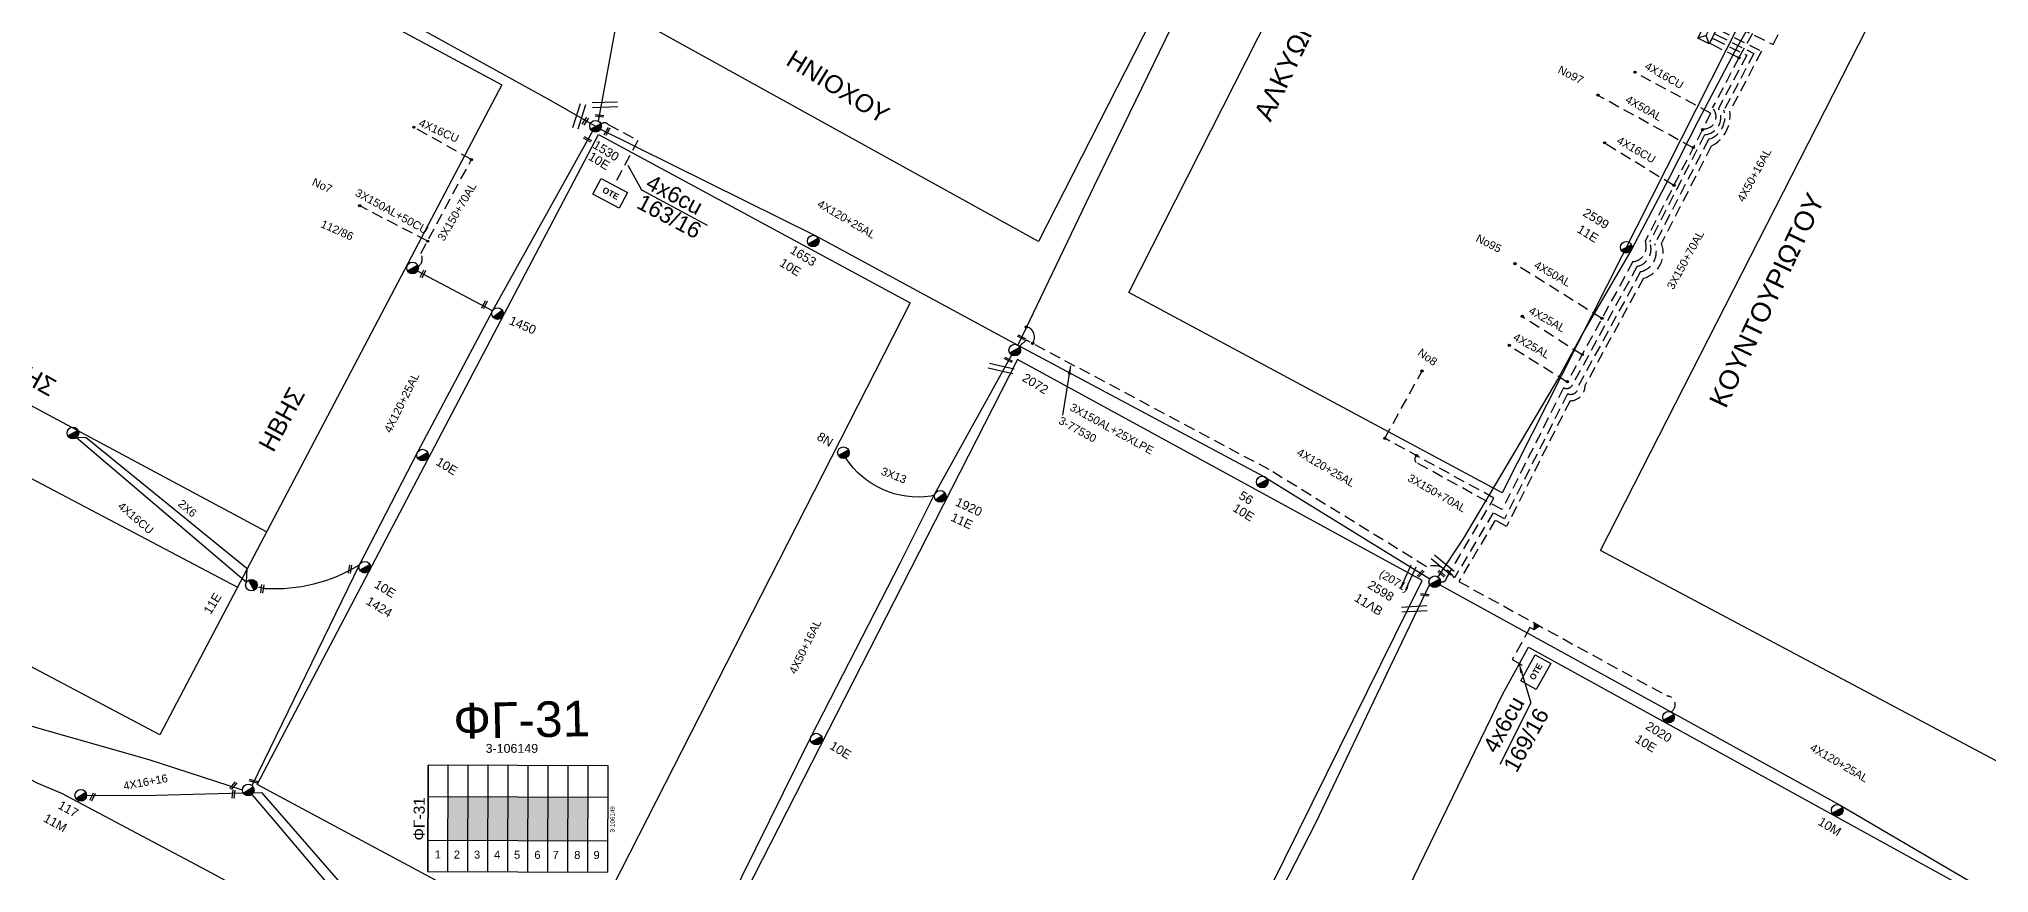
# Model space of a CAD drawing. Header units: millimetres. Extents: x 2087 to 5289, y 222 to 1137.
# Drawn here: x 2965.9 to 3185.3, y 569.1 to 662.9 of the extents above; entities that cross this region are included whole.
import ezdxf
from ezdxf.enums import TextEntityAlignment as Align

# ---------------------------------------------------------------- set-up
doc = ezdxf.new("R2010")
doc.units = ezdxf.units.MM
doc.linetypes.add('DASHED', pattern=[19.05, 12.7, -6.35])
for name, color, linetype in [('Pillar OTE', 7, 'Continuous'), ('Άγνωστα', 7, 'Continuous'), ('Ασφαλειοκιβώτια Χ.Τ 9 αναχωρήσεων', 7, 'Continuous'), ('Γυμνά εναέρια ΧΤ και ΦΟΠ (3Φ)   4x50+16AL', 7, 'Continuous'), ('Επιγραφές - Σχήματα', 7, 'Continuous'), ('Καλώδια ΧΤ   3x150+50CU', 7, 'DASHED'), ('Καλώδια ΧΤ   3x150+70 XLPE', 7, 'DASHED'), ('Καλώδια ΧΤ   3x150+70AL', 7, 'DASHED'), ('Καλώδια ΧΤ   3x150AL+50CU', 7, 'DASHED'), ('Καλώδια ΧΤ   4x50AL', 7, 'DASHED'), ('Μηχανική τομή', 7, 'Continuous'), ('Στύλος ΦΜ', 7, 'Continuous'), ('Στύλος ΦΜ @ 1', 7, 'Continuous'), ('Συνδέσεις', 7, 'Continuous'), ('Συνεστραμμένα ΧΤ   3x70+54.6+25 AL', 7, 'SYN_LINE'), ('Συνεστραμμενα ΧΤ  4Χ120+25 Al', 7, 'Continuous'), ('Τομή', 7, 'Continuous'), ('Υποσταθμός πόλεως', 7, 'Continuous'), ('Υπόβαθρο ΔΕΗ', 7, 'Continuous'), ('Υπόγεια καλώδια Παροχών ΧΤ   4x16CU', 7, 'DASHED'), ('Υπόγεια καλώδια Παροχών ΧΤ   4x50AL', 7, 'DASHED'), ('Υπόγεια καλώδια Παροχών ΧΤ   4x6', 7, 'DASHED'), ('Υπόγειο καλώδιο Μέσης Τάσης 20KV', 7, 'Continuous')]:
    doc.layers.add(name, color=color, linetype=linetype)
doc.styles.add('arial', font='arial.ttf')
doc.styles.get("Standard").update_dxf_attribs({"font": 'arial.ttf'})
doc.linetypes.add('SYN_LINE', pattern='A,0.5,-0.0001,["/\\/\\/\\/",Standard,S=0.1,R=0,X=0,Y=-0.05],-0.25', length=0.7501)
doc.dimstyles.new('ISO-25', dxfattribs={"dimtxt": 2.5, "dimasz": 2.5, "dimexe": 1.25, "dimexo": 0.625, "dimtad": 1, "dimtxsty": 'Standard', "dimcen": 2.5, "dimadec": 0, "dimazin": 0, "dimtfac": 1, "dimtmove": 0, "dimatfit": 3, "dimfxl": 1, "dimarcsym": 0})

# ---------------------------------------------------------------- blocks, each defined once
blk = doc.blocks.new('ΤΟΜΗ')
at = {"layer": 'Τομή', "ltscale": 40}
for p, q in [((-5.68, 0), (5.68, 0)), ((5.68, -2.33), (-5.68, -2.33))]:
    blk.add_line(p, q, dxfattribs=at)
blk = doc.blocks.new('ΜΗΧΑΝΙΚΗ ΤΟΜΗ')
at = {"layer": 'Μηχανική τομή', "ltscale": 40}
for p, q in [((-1.89, 0.78), (1.89, 0.78)), ((1.89, 0), (-1.89, 0))]:
    blk.add_line(p, q, dxfattribs=at)
blk = doc.blocks.new('ΥΠΑΡΧΩΝ ΤΣΙΜΕΝΤΕΝΙΟΣ ΣΤΥΛΟΣ')
at = {"layer": 'Στύλος ΦΜ'}
blk.add_hatch(color=7, dxfattribs=at).paths.add_polyline_path([(-1.29, -2.28, 0.574793), (2.62, 0, 0.268822), (1.3, 2.27)])
at = {"layer": 'Στύλος ΦΜ', "color": 7}
blk.add_line((-1.29, -2.28), (1.3, 2.27), dxfattribs=at)
blk.add_circle((0, 0), 2.62, dxfattribs=at)
at = {"layer": 'Στύλος ΦΜ', "flags": 4}
for tag, p in [('ΑΡΙΘΜΟΣ', (-4.68, 8.05)), ('ΤΥΠΟΣ', (-4.91, 3.03))]:
    blk.add_attdef(tag, p, '', height=4, dxfattribs=at)
blk = doc.blocks.new('_ΣΥΝΔΕΣΗ')
at = {"layer": 'Συνδέσεις', "linetype": 'SYN_LINE', "ltscale": 40}
blk.add_hatch(color=256, dxfattribs=at).paths.add_polyline_path([(0.5, -0.01, 1), (-0.5, -0.01, 1)])
at = {"layer": 'Συνδέσεις'}
blk.add_circle((0, -0.01), 0.5, dxfattribs=at)
blk = doc.blocks.new('ΑΣΦΑΛΕΙΟΚΙΒΩΤΙΟ ΥΠΟΣΤΑΘΜΟΥ 9 ΑΝΑΧΩΡΗΣΕΩΝ')
at = {"layer": 'Ασφαλειοκιβώτια Χ.Τ 9 αναχωρήσεων', "ltscale": 40}
for p, q in [((-23.8, 40.36), (24.02, 40.36)), ((-9.72, 40.36), (-9.72, -40.64)), ((9.94, 40.36), (9.94, -40.64)), ((-23.8, 31.36), (24.02, 31.36)), ((-23.8, 22.36), (24.02, 22.36)), ((-23.8, 13.36), (24.02, 13.36)), ((-23.8, 4.36), (24.02, 4.36)), ((-23.8, -4.64), (24.02, -4.64)), ((-23.8, -13.64), (24.02, -13.64)), ((-23.8, -22.64), (24.02, -22.64)), ((-23.8, -31.64), (24.02, -31.64))]:
    blk.add_line(p, q, dxfattribs=at)
at = {"layer": 'Ασφαλειοκιβώτια Χ.Τ 9 αναχωρήσεων'}
blk.add_lwpolyline([(-23.8, -40.64), (24.02, -40.64), (24.02, 40.36), (-23.8, 40.36)], close=True, dxfattribs=at)
for s, p in [('1', (-17.96, 37.24)), ('2', (-17.96, 28.67)), ('3', (-17.96, 19.6)), ('4', (-17.96, 10.58)), ('5', (-17.96, 1.57)), ('6', (-17.96, -7.57)), ('7', (-17.96, -15.81)), ('8', (-17.96, -25.5)), ('9', (-17.96, -34.19))]:
    blk.add_text(s, height=3.6, rotation=270, dxfattribs=at).set_placement(p)
at = {"layer": 'Ασφαλειοκιβώτια Χ.Τ 9 αναχωρήσεων', "ltscale": 40}
for tag, height, p in [('ΟΝΟΜΑ', 5, (-0.16, 44.31)), ('ΚΕΙΜΕΝΟ 1', 2, (17.06, 35.59)), ('ΚΕΙΜΕΝΟ 2', 2, (17.06, 26.88)), ('ΚΕΙΜΕΝΟ 3', 2, (17.06, 17.69)), ('ΚΕΙΜΕΝΟ 4', 2, (17.06, 8.71)), ('ΚΕΙΜΕΝΟ 5', 2, (17.06, -0.13)), ('ΚΕΙΜΕΝΟ 6', 2, (17.06, -9.05)), ('ΚΕΙΜΕΝΟ 7', 2, (17.06, -18.13)), ('ΚΕΙΜΕΝΟ 8', 2, (17.06, -26.85)), ('ΚΕΙΜΕΝΟ 9', 2, (17.06, -35.99)), ('ΣΧ', 2, (-0.1, -42.64))]:
    blk.add_attdef(tag, text='', height=height, dxfattribs=at).set_placement(p, align=Align.MIDDLE_CENTER)
blk = doc.blocks.new('ΥΠΟΣΤΑΘΜΟΣ ΠΟΛΕΩΣ 9 ΑΝΑΧΩΡΗΣΕΩΝ')
at = {"layer": 'Υποσταθμός πόλεως', "ltscale": 40}
for p, q in [((-9.63, -2.82), (-9.63, -4)), ((-7.12, -2.82), (-7.12, -4)), ((-4.84, -2.82), (-4.84, -4)), ((-2.36, -2.82), (-2.36, -4)), ((0.09, -2.82), (0.09, -4)), ((2.55, -2.82), (2.55, -4)), ((5.02, -2.82), (5.02, -4)), ((7.48, -2.82), (7.48, -4)), ((9.61, -2.82), (9.61, -4))]:
    blk.add_line(p, q, dxfattribs=at)
blk.add_lwpolyline([(-10.02, 2.82), (10.02, 2.82), (10.02, -2.82), (-10.02, -2.82)], close=True, dxfattribs=at)
for points in [[(-7.21, 0), (-10.02, 2.82)], [(-10.02, -2.82), (-7.21, 0)], [(-7.21, 0), (7.21, 0)], [(7.21, 0), (10.02, 2.82)], [(10.02, -2.82), (7.21, 0)]]:
    blk.add_lwpolyline(points, dxfattribs=at)
at = {"layer": 'Υποσταθμός πόλεως', "linetype": 'SYN_LINE', "ltscale": 40, "flags": 1}
for tag, p in [('ΜΕΤΑΣΧΗΜΑΤΙΣΜΟΣ', (10.79, 1.71)), ('ΙΣΧΥΣ', (10.77, -1.08)), ('ΑΡΙΘΜΟΣ', (10.89, -3.8))]:
    blk.add_attdef(tag, p, '', height=1.8, dxfattribs=at)
blk = doc.blocks.new('PILLAR ΟΤΕ')
at = {"layer": 'Pillar OTE', "ltscale": 40}
blk.add_lwpolyline([(-3.31, 2.02), (3.39, 2.02), (3.39, -1.99), (-3.31, -1.99)], close=True, dxfattribs=at)
at = {"layer": 'Pillar OTE', "insert": (-1.81, 0.71), "char_height": 1.3575, "width": 109.961, "attachment_point": 1}
blk.add_mtext('{\\fArial|b1|i0|c161|p34;OTE}', dxfattribs=at)

msp = doc.modelspace()

# ---------------------------------------------------------------- hatches: boundary and pattern name
at = {"layer": 'Pillar OTE', "ltscale": 40}
h = msp.add_hatch(color=256, dxfattribs=at)
h.dxf.hatch_style = 1
h.paths.add_polyline_path([(3134.19, 597.18), (3134.15, 596.43), (3134.76, 596.88)])
at = {"layer": 'Ασφαλειοκιβώτια Χ.Τ 9 αναχωρήσεων'}
h = msp.add_hatch(color=173, dxfattribs=at)
h.dxf.hatch_style = 1
h.paths.add_polyline_path([(3011.95, 577.69), (3011.94, 572.78), (3014.19, 572.77), (3014.2, 577.68)])
h = msp.add_hatch(color=27, dxfattribs=at)
h.dxf.hatch_style = 1
h.paths.add_polyline_path([(3014.2, 577.68), (3014.19, 572.77), (3016.44, 572.76), (3016.45, 577.67)])
h = msp.add_hatch(color=1, dxfattribs=at)
h.dxf.hatch_style = 1
h.paths.add_polyline_path([(3016.45, 577.67), (3016.44, 572.76), (3018.69, 572.75), (3018.7, 577.67)])
h = msp.add_hatch(color=30, dxfattribs=at)
h.dxf.hatch_style = 1
h.paths.add_polyline_path([(3018.7, 577.67), (3018.69, 572.75), (3020.94, 572.74), (3020.95, 577.66)])
h = msp.add_hatch(color=133, dxfattribs=at)
h.dxf.hatch_style = 1
h.paths.add_polyline_path([(3020.95, 577.66), (3020.94, 572.74), (3023.19, 572.74), (3023.2, 577.65)])
h = msp.add_hatch(color=2, dxfattribs=at)
h.dxf.hatch_style = 1
h.paths.add_polyline_path([(3023.2, 577.65), (3023.19, 572.74), (3025.44, 572.73), (3025.45, 577.64)])
h = msp.add_hatch(color=85, dxfattribs=at)
h.dxf.hatch_style = 1
h.paths.add_polyline_path([(3025.45, 577.64), (3025.44, 572.73), (3027.69, 572.72), (3027.7, 577.63)])

# ---------------------------------------------------------------- linework, layer by layer
at = {"layer": 'Pillar OTE', "ltscale": 40}
msp.add_lwpolyline([(3134.76, 596.88), (3134.15, 596.43), (3134.19, 597.18), (3134.76, 596.88)], dxfattribs=at)
at = {"layer": 'Άγνωστα', "color": 2, "linetype": 'DASHED', "ltscale": 0.1}
msp.add_lwpolyline([(3117.35, 617.97), (3117.35, 617.97), (3121.52, 625.49)], dxfattribs=at)
at = {"layer": 'Άγνωστα', "color": 173, "linetype": 'SYN_LINE', "ltscale": 10}
for points in [[(2970.17, 618.05), (2989.29, 601.79)], [(2989.29, 601.79), (2989.36, 603.3), (2971.24, 618.02), (2970.17, 618.05)], [(2990.06, 578.11), (2990.99, 578.13), (3002.65, 564.77), (3007.74, 559.25), (3007.68, 559.03)]]:
    msp.add_lwpolyline(points, dxfattribs=at)
at = {"layer": 'Άγνωστα', "color": 1}
msp.add_lwpolyline([(3066.69, 611.58), (3066.28, 611.45, -0.289628), (3056.7, 615.73, 4.909013)], format="xyb", dxfattribs=at)
at = {"layer": 'Άγνωστα', "color": 27}
msp.add_lwpolyline([(2988.93, 578.08), (2977.68, 577.78), (2971.3, 577.81)], dxfattribs=at)
at = {"layer": 'Άγνωστα', "color": 27, "linetype": 'SYN_LINE', "ltscale": 10}
msp.add_lwpolyline([(3007, 558.18), (2999.35, 566.83), (2992.73, 574.6), (2989.91, 577.92)], dxfattribs=at)
at = {"layer": 'Γυμνά εναέρια ΧΤ και ΦΟΠ (3Φ)   4x50+16AL', "color": 133, "linetype": 'Continuous', "ltscale": 10}
msp.add_lwpolyline([(3124.22, 727.85), (3111.39, 701.31), (3084.61, 646.26), (3076.06, 628.44)], dxfattribs=at)
at = {"layer": 'Γυμνά εναέρια ΧΤ και ΦΟΠ (3Φ)   4x50+16AL', "color": 173}
msp.add_lwpolyline([(3016.96, 632.31), (3008.52, 636.77)], dxfattribs=at)
at = {"layer": 'Γυμνά εναέρια ΧΤ και ΦΟΠ (3Φ)   4x50+16AL', "color": 1, "ltscale": 40}
msp.add_lwpolyline([(3037.25, 552.97), (3052.8, 584.43), (3062.83, 603.93), (3066.73, 611.71), (3075.38, 627.33)], dxfattribs=at)
at = {"layer": 'Καλώδια ΧΤ   3x150+50CU', "color": 173, "ltscale": 0.1}
msp.add_lwpolyline([(3009.67, 640.13), (3002.02, 644.11)], dxfattribs=at)
at = {"layer": 'Καλώδια ΧΤ   3x150+70 XLPE', "color": 133, "linetype": 'DASHED', "ltscale": 0.1}
msp.add_lwpolyline([(3154.67, 663.33), (3158.87, 661.22), (3155.49, 654.85, -0.417396), (3153.76, 651.58), (3147.72, 639.82, -0.460521), (3146.12, 636.7), (3139.09, 623.82, -0.579106), (3137.91, 622.98), (3130.8, 608.9), (3129.53, 609.6), (3125.17, 602.26, 0.345776), (3122.03, 603.53), (3104.34, 614.44), (3077.05, 628.99, 0.028228), (3076.22, 628.31)], format="xyb", dxfattribs=at)
at = {"layer": 'Καλώδια ΧΤ   3x150+70 XLPE', "color": 2, "linetype": 'DASHED', "ltscale": 0.1}
msp.add_lwpolyline([(3154.42, 662.82), (3158.07, 661.04), (3154.89, 655.05, -0.552629), (3153.32, 652.09), (3147.12, 640.02, -0.481196), (3145.73, 637.3), (3138.45, 623.97, -0.440573), (3137.46, 623.65), (3130.53, 609.94), (3120.85, 615.26, -0.43495), (3120.92, 616.02)], format="xyb", dxfattribs=at)
at = {"layer": 'Καλώδια ΧΤ   3x150+70 XLPE', "color": 5, "linetype": 'DASHED', "ltscale": 0.1}
msp.add_lwpolyline([(3154.95, 663.88), (3159.73, 661.49), (3156.16, 654.75, -0.322523), (3154.07, 650.81), (3148.46, 639.9, -0.449117), (3146.44, 635.96), (3139.87, 623.92, -0.427951), (3138.18, 622.18), (3131.04, 608.06), (3129.76, 608.76), (3125.67, 601.86), (3149.12, 588.99, -0.723711), (3149.55, 587.2)], format="xyb", dxfattribs=at)
at = {"layer": 'Καλώδια ΧΤ   3x150+70AL', "color": 1, "ltscale": 0.1}
msp.add_lwpolyline([(3154, 654.5), (3153.06, 652.62), (3146.65, 640.13), (3146.72, 639.76, -0.446454), (3145.26, 637.83), (3137.87, 624.29)], format="xyb", dxfattribs=at)
at = {"layer": 'Καλώδια ΧΤ   3x150+70AL', "color": 173, "ltscale": 0.1}
msp.add_lwpolyline([(3008.61, 637.24), (3008.69, 637.31, 0.352129), (3008.91, 638.73), (3014.59, 649.3)], format="xyb", dxfattribs=at)
at = {"layer": 'Καλώδια ΧΤ   3x150AL+50CU', "color": 173, "linetype": 'DASHED', "ltscale": 0.1}
msp.add_lwpolyline([(3155.5, 664.98), (3161.02, 662.22), (3163.14, 666.45, 0.480349), (3164.59, 667.49), (3174.91, 687.42, 0.282366), (3175.35, 689.73), (3177.96, 694.9, 0.355627), (3179.6, 696.24), (3180.99, 699.03), (3205.83, 686.68)], format="xyb", dxfattribs=at)
at = {"layer": 'Καλώδια ΧΤ   3x150AL+50CU', "color": 1, "linetype": 'DASHED', "ltscale": 0.1}
for points in [[(3157.18, 660.74), (3161.74, 668.86, 0.352359), (3162.99, 669.7), (3165.55, 675.24, 1), (3165.13, 675.89)], [(3154.14, 662.26), (3157.18, 660.74), (3154.19, 655.1, -0.698408), (3153.16, 652.75)]]:
    msp.add_lwpolyline(points, format="xyb", dxfattribs=at)
at = {"layer": 'Καλώδια ΧΤ   3x150AL+50CU', "color": 2, "linetype": 'DASHED', "ltscale": 0.1}
msp.add_lwpolyline([(3123.38, 602.06, 0.733051), (3124.29, 602.25), (3129.62, 611.24), (3117.35, 617.97)], format="xyb", dxfattribs=at)
at = {"layer": 'Καλώδια ΧΤ   4x50AL', "color": 1, "ltscale": 0.1}
for points in [[(3152.03, 650.62), (3141.31, 656.51)], [(3141.77, 631.42), (3131.98, 637.57)]]:
    msp.add_lwpolyline(points, dxfattribs=at)
at = {"layer": 'Συνεστραμμένα ΧΤ   3x70+54.6+25 AL', "color": 1, "linetype": 'SYN_LINE', "ltscale": 10}
msp.add_lwpolyline([(3028.9, 653.61), (3030.94, 664.83)], dxfattribs=at)
at = {"layer": 'Συνεστραμμενα ΧΤ  4Χ120+25 Al', "color": 6, "linetype": 'SYN_LINE', "ltscale": 10}
msp.add_lwpolyline([(2954.43, 678.1), (2968.33, 685.61), (2994.15, 672.18), (3023.52, 655.95), (3028.56, 653.05)], dxfattribs=at)
at = {"layer": 'Συνεστραμμενα ΧΤ  4Χ120+25 Al', "color": 173, "linetype": 'SYN_LINE', "ltscale": 10}
msp.add_lwpolyline([(3028.22, 652.49), (3016.96, 632.31), (3008.54, 616.41), (3002.01, 603.77), (2989.87, 578.89)], dxfattribs=at)
at = {"layer": 'Συνεστραμμενα ΧΤ  4Χ120+25 Al', "color": 2, "linetype": 'SYN_LINE', "ltscale": 10}
msp.add_lwpolyline([(3029.13, 652.73), (3053.33, 640.72), (3076.06, 628.44), (3103.74, 613.67), (3122.4, 602.17)], dxfattribs=at)
at = {"layer": 'Συνεστραμμενα ΧΤ  4Χ120+25 Al', "color": 27, "linetype": 'SYN_LINE', "ltscale": 10}
msp.add_lwpolyline([(2988.83, 578.4), (2978.34, 581.83), (2965.8, 585.39), (2950.93, 590.02), (2945.3, 591.79), (2922.72, 602.3), (2916.29, 605.02)], dxfattribs=at)
at = {"layer": 'Συνεστραμμενα ΧΤ  4Χ120+25 Al', "color": 85, "linetype": 'SYN_LINE', "ltscale": 10}
msp.add_lwpolyline([(3122.39, 601.51), (3117.95, 592.29), (3109.58, 574.75), (3100.13, 556.33), (3093.8, 542.58), (3085.35, 526.7)], dxfattribs=at)
at = {"layer": 'Συνεστραμμενα ΧΤ  4Χ120+25 Al', "color": 5, "linetype": 'SYN_LINE', "ltscale": 10}
msp.add_lwpolyline([(3123.52, 601.49), (3149.61, 587.17), (3149.61, 587.17), (3168.58, 576.72), (3185.07, 567.04), (3186.69, 566.16)], dxfattribs=at)
at = {"layer": 'Υπόβαθρο ΔΕΗ'}
for points in [[(3123.4, 728.35), (3078.4, 640.08), (3031.91, 665.76), (3075.83, 752.16), (3123.4, 728.35)], [(3133.42, 722.84), (3175.84, 701.41), (3130.56, 611.84), (3088.55, 634.34), (3133.42, 722.84)], [(3202.6, 594.8), (3195.58, 576.68), (3141.6, 605.33), (3187.48, 695.21), (3201.68, 688.15)], [(2969.02, 684.07), (3018.03, 657.72), (2979.52, 584.61), (2930.98, 610.28), (2939.53, 626.9), (2988.27, 601.22)], [(2991.54, 607.44), (2943.02, 633.41), (2969.02, 684.07)], [(3033.71, 645.9), (3041.1, 641.94)], [(3076.01, 626.84), (3038.05, 552.44), (3084.45, 526.94), (3121.55, 601.99), (3076.01, 626.84)], [(3133.51, 594.47), (3190.08, 563.34), (3173.01, 520.81), (3130.51, 542.83), (3112.97, 552.94), (3119.96, 567.31), (3130.62, 589.22), (3133.51, 594.47)], [(3133.77, 588.21), (3130.29, 581.29)]]:
    msp.add_lwpolyline(points, dxfattribs=at)
msp.add_lwpolyline([(2990.48, 579.04), (3028.9, 652.12), (3063.94, 633.18), (3026.5, 559.72)], close=True, dxfattribs=at)
msp.add_lwpolyline([(2915.73, 581.13), (2925.94, 600.86), (2933.96, 596.24), (2965.69, 579.22), (2968.47, 578.06), (2985.35, 569.12), (3021.12, 549.44), (3012, 531.54, 0.100994)], format="xyb", dxfattribs=at)
msp.add_arc((3076.73, 629.33), 1.21, 324.7318, 74.757, dxfattribs=at)
at = {"layer": 'Υπόγεια καλώδια Παροχών ΧΤ   4x16CU', "color": 1, "ltscale": 0.1}
for points in [[(3154, 654.5), (3145.47, 659.09)], [(3149.85, 646.38), (3142.05, 651.15)]]:
    msp.add_lwpolyline(points, dxfattribs=at)
at = {"layer": 'Υπόγεια καλώδια Παροχών ΧΤ   4x16CU', "color": 173, "ltscale": 0.1}
msp.add_lwpolyline([(3014.59, 649.3), (3008.11, 652.94)], dxfattribs=at)
at = {"layer": 'Υπόγεια καλώδια Παροχών ΧΤ   4x6', "color": 2, "linetype": 'DASHED', "ltscale": 0.1}
msp.add_lwpolyline([(3029.18, 653.27, -0.439838), (3029.98, 653.24), (3033.3, 651.44), (3030.62, 646.43)], format="xyb", dxfattribs=at)
at = {"layer": 'Υπόγεια καλώδια Παροχών ΧΤ   4x6', "color": 5, "linetype": 'DASHED', "ltscale": 0.1}
msp.add_lwpolyline([(3134.14, 596.41), (3133.67, 596.68), (3131.69, 593.08), (3133.41, 592.13)], dxfattribs=at)
at = {"layer": 'Υπόγειο καλώδιο Μέσης Τάσης 20KV', "color": 1}
msp.add_lwpolyline([(3176.75, 701.34), (3168, 684), (3168, 684), (3161.62, 670.18), (3161.62, 670.18), (3156.69, 661.41), (3152.58, 653.65), (3149.29, 647.17), (3145.07, 639.1), (3139.75, 630.02), (3136.9, 624.77), (3126.18, 606.72), (3126.18, 606.72), (3123.32, 602.38)], dxfattribs=at)
at = {"layer": 'Υπόγειο καλώδιο Μέσης Τάσης 20KV', "color": 1, "linetype": 'DASHED', "ltscale": 0.1}
for points in [[(3139.55, 627.35), (3132.8, 631.63)], [(3137.87, 624.29), (3131.33, 628.39)]]:
    msp.add_lwpolyline(points, dxfattribs=at)
at = {"layer": 'Υπόγειο καλώδιο Μέσης Τάσης 20KV', "color": 173}
msp.add_lwpolyline([(2990.62, 601.26), (2991.36, 601.09, 0.153706), (3001.99, 603.74, -4.759969)], format="xyb", dxfattribs=at)

# ---------------------------------------------------------------- block references
at = {"layer": 'Pillar OTE', "xscale": 0.5, "yscale": 0.5, "zscale": 0.5}
for p, rotation in [((3030.19, 645.52), 332.0000000000001), ((3134.32, 591.65), 61)]:
    msp.add_blockref('PILLAR ΟΤΕ', p, dxfattribs=dict(at, rotation=rotation))
at = {"layer": 'Ασφαλειοκιβώτια Χ.Τ 9 αναχωρήσεων', "xscale": 0.2500000000000001, "yscale": 0.2500000000000001, "zscale": 0.2500000000000001, "rotation": 89.79863056021844}
msp.add_blockref('ΑΣΦΑΛΕΙΟΚΙΒΩΤΙΟ ΥΠΟΣΤΑΘΜΟΥ 9 ΑΝΑΧΩΡΗΣΕΩΝ', (3019.79, 575.18), dxfattribs=at).add_auto_attribs({'ΟΝΟΜΑ': 'ΦΓ-31', 'ΣΧ': '3-106149'})
at = {"layer": 'Μηχανική τομή'}
for p, xscale, yscale, zscale, rotation in [((3027.49, 653.56), 0.2499999999999996, 0.2499999999999996, 0.2499999999999996, 55.97508259843909), ((3029.01, 654.32), 0.2499999999999996, 0.2499999999999996, 0.2499999999999996, 172.4012723758715), ((3027.7, 651.66), 0.2499999999999996, 0.2499999999999996, 0.2499999999999996, 152.2222917071807), ((3029.94, 652.41), 0.2499999999999996, 0.2499999999999996, 0.2499999999999996, 60.94587707579187), ((3009.22, 636.4), 0.2499999999999997, 0.2499999999999997, 0.2499999999999997, 63.76098027314353), ((3016.15, 632.94), 0.2499999999999997, 0.2499999999999997, 0.2499999999999997, 63.76098027314353), ((3076.53, 629.38), 0.2499999999999999, 0.2499999999999999, 0.2499999999999999, 151.2519024318944), ((3075.05, 626.87), 0.2499999999999999, 0.2499999999999999, 0.2499999999999999, 151.2519024318944), ((3001.03, 603.24), 0.2499999999999997, 0.2499999999999997, 0.2499999999999997, 80.5621180185393), ((2991.16, 601.03), 0.2499999999999997, 0.2499999999999997, 0.2499999999999997, 82.40127237587149), ((3121.45, 602.67), 0.2499999999999999, 0.2499999999999999, 0.2499999999999999, 45.55630448887703), ((3123.79, 602.82), 0.2499999999999999, 0.2499999999999999, 0.2499999999999999, 137.7607308077629), ((3121.84, 600.27), 0.2499999999999999, 0.2499999999999999, 0.2499999999999999, 351.6258515818772), ((2987.73, 578.97), 0.2499999999999999, 0.2499999999999999, 0.2499999999999999, 230.1302917073508), ((2990.03, 579.32), 0.2499999999999998, 0.2499999999999998, 0.2499999999999998, 343.4583827552408), ((2971.88, 577.69), 0.2499999999999998, 0.2499999999999998, 0.2499999999999998, 245.1111210648147), ((2987.72, 577.96), 0.2499999999999998, 0.2499999999999998, 0.2499999999999998, 263.4003856165317)]:
    msp.add_blockref('ΜΗΧΑΝΙΚΗ ΤΟΜΗ', p, dxfattribs=dict(at, xscale=xscale, yscale=yscale, zscale=zscale, rotation=rotation))
at = {"layer": 'Στύλος ΦΜ @ 1', "ltscale": 40}
ref = msp.add_blockref('ΥΠΑΡΧΩΝ ΤΣΙΜΕΝΤΕΝΙΟΣ ΣΤΥΛΟΣ', (3028.56, 653.05), dxfattribs=dict(at, xscale=0.2499999999999999, yscale=0.2499999999999999, zscale=0.2499999999999999, rotation=328.5155825786242))
ref.add_attrib('ΤΥΠΟΣ', '1530', (3028.15, 650.68), dxfattribs={"layer": 'Στύλος ΦΜ', "height": 1, "rotation": 328.5156, "flags": 4})
ref.add_attrib('ΑΡΙΘΜΟΣ', '10E', (3027.64, 649.37), dxfattribs={"layer": 'Στύλος ΦΜ', "height": 1, "rotation": 328.5156, "flags": 4})
ref = msp.add_blockref('ΥΠΑΡΧΩΝ ΤΣΙΜΕΝΤΕΝΙΟΣ ΣΤΥΛΟΣ', (3144.51, 639.44), dxfattribs=dict(at, xscale=0.2499999999999999, yscale=0.2499999999999999, zscale=0.2499999999999999, rotation=328.5155825786242))
ref.add_attrib('ΤΥΠΟΣ', '11E', (3138.87, 641.2), dxfattribs={"layer": 'Στύλος ΦΜ', "height": 1, "rotation": 328.5156, "flags": 4})
ref.add_attrib('ΑΡΙΘΜΟΣ', '2599', (3139.53, 643.05), dxfattribs={"layer": 'Στύλος ΦΜ', "height": 1, "rotation": 328.5156, "flags": 4})
ref = msp.add_blockref('ΥΠΑΡΧΩΝ ΤΣΙΜΕΝΤΕΝΙΟΣ ΣΤΥΛΟΣ', (3053.04, 640.14), dxfattribs=dict(at, xscale=0.2499999999999999, yscale=0.2499999999999999, zscale=0.2499999999999999, rotation=328.5155825786242))
ref.add_attrib('ΤΥΠΟΣ', '1653', (3050.34, 638.87), dxfattribs={"layer": 'Στύλος ΦΜ', "height": 1, "rotation": 328.5156, "flags": 4})
ref.add_attrib('ΑΡΙΘΜΟΣ', '10E', (3049.16, 637.42), dxfattribs={"layer": 'Στύλος ΦΜ', "height": 1, "rotation": 328.5156, "flags": 4})
for p, xscale, yscale, zscale, rotation in [((3007.97, 637.11), 0.2499999999999999, 0.2499999999999999, 0.2499999999999999, 328.5155825786242), ((2969.76, 618.56), 0.2499999999999999, 0.2499999999999999, 0.2499999999999999, 328.5155825786242), ((2989.49, 578.42), 0.2499999999999997, 0.2499999999999997, 0.2499999999999997, 331.0369859136696)]:
    msp.add_blockref('ΥΠΑΡΧΩΝ ΤΣΙΜΕΝΤΕΝΙΟΣ ΣΤΥΛΟΣ', p, dxfattribs=dict(at, xscale=xscale, yscale=yscale, zscale=zscale, rotation=rotation))
ref = msp.add_blockref('ΥΠΑΡΧΩΝ ΤΣΙΜΕΝΤΕΝΙΟΣ ΣΤΥΛΟΣ', (3017.53, 631.99), dxfattribs=dict(at, xscale=0.2499999999999999, yscale=0.2499999999999999, zscale=0.2499999999999999, rotation=337.1470461219083))
ref.add_attrib('ΤΥΠΟΣ', '1450', (3018.74, 630.83), dxfattribs={"layer": 'Στύλος ΦΜ', "height": 1, "rotation": 337.147, "flags": 4})
ref = msp.add_blockref('ΥΠΑΡΧΩΝ ΤΣΙΜΕΝΤΕΝΙΟΣ ΣΤΥΛΟΣ', (3075.72, 627.88), dxfattribs=dict(at, xscale=0.2499999999999999, yscale=0.2499999999999999, zscale=0.2499999999999999, rotation=328.5155825786242))
ref.add_attrib('ΤΥΠΟΣ', '2072', (3076.45, 624.49), dxfattribs={"layer": 'Στύλος ΦΜ', "height": 1, "rotation": 328.5156, "flags": 4})
ref = msp.add_blockref('ΥΠΑΡΧΩΝ ΤΣΙΜΕΝΤΕΝΙΟΣ ΣΤΥΛΟΣ', (3009.1, 616.07), dxfattribs=dict(at, xscale=0.2499999999999999, yscale=0.2499999999999999, zscale=0.2499999999999999, rotation=328.5155825786242))
ref.add_attrib('ΤΥΠΟΣ', '10E', (3010.51, 615.05), dxfattribs={"layer": 'Στύλος ΦΜ', "height": 1, "rotation": 328.5156, "flags": 4})
ref = msp.add_blockref('ΥΠΑΡΧΩΝ ΤΣΙΜΕΝΤΕΝΙΟΣ ΣΤΥΛΟΣ', (3056.44, 616.34), dxfattribs=dict(at, xscale=0.2499999999999999, yscale=0.2499999999999999, zscale=0.2499999999999999, rotation=328.5155825786242))
ref.add_attrib('ΤΥΠΟΣ', '8N', (3053.36, 617.88), dxfattribs={"layer": 'Στύλος ΦΜ', "height": 1, "rotation": 328.5156, "flags": 4})
ref = msp.add_blockref('ΥΠΑΡΧΩΝ ΤΣΙΜΕΝΤΕΝΙΟΣ ΣΤΥΛΟΣ', (3067.33, 611.44), dxfattribs=dict(at, xscale=0.2499999999999999, yscale=0.2499999999999999, zscale=0.2499999999999999, rotation=335.2451903739141))
ref.add_attrib('ΤΥΠΟΣ', '1920', (3068.94, 610.45), dxfattribs={"layer": 'Στύλος ΦΜ', "height": 1, "rotation": 335.2452, "flags": 4})
ref.add_attrib('ΑΡΙΘΜΟΣ', '11E', (3068.43, 608.74), dxfattribs={"layer": 'Στύλος ΦΜ', "height": 1, "rotation": 335.2452, "flags": 4})
ref = msp.add_blockref('ΥΠΑΡΧΩΝ ΤΣΙΜΕΝΤΕΝΙΟΣ ΣΤΥΛΟΣ', (3103.56, 613.05), dxfattribs=dict(at, xscale=0.2499999999999999, yscale=0.2499999999999999, zscale=0.2499999999999999, rotation=328.5155825786242))
ref.add_attrib('ΤΥΠΟΣ', '56', (3100.82, 611.26), dxfattribs={"layer": 'Στύλος ΦΜ', "height": 1, "rotation": 328.5156, "flags": 4})
ref.add_attrib('ΑΡΙΘΜΟΣ', '10E', (3100.14, 609.85), dxfattribs={"layer": 'Στύλος ΦΜ', "height": 1, "rotation": 328.5156, "flags": 4})
ref = msp.add_blockref('ΥΠΑΡΧΩΝ ΤΣΙΜΕΝΤΕΝΙΟΣ ΣΤΥΛΟΣ', (3002.59, 603.47), dxfattribs=dict(at, xscale=0.2499999999999999, yscale=0.2499999999999999, zscale=0.2499999999999999, rotation=328.5155825786242))
ref.add_attrib('ΤΥΠΟΣ', '10E', (3003.56, 601.27), dxfattribs={"layer": 'Στύλος ΦΜ', "height": 1, "rotation": 328.5156, "flags": 4})
ref.add_attrib('ΑΡΙΘΜΟΣ', '1424', (3002.64, 599.39), dxfattribs={"layer": 'Στύλος ΦΜ', "height": 1, "rotation": 328.5156, "flags": 4})
ref = msp.add_blockref('ΥΠΑΡΧΩΝ ΤΣΙΜΕΝΤΕΝΙΟΣ ΣΤΥΛΟΣ', (2989.84, 601.45), dxfattribs=dict(at, xscale=0.2499999999999999, yscale=0.2499999999999999, zscale=0.2499999999999999, rotation=58.51558257862421))
ref.add_attrib('ΤΥΠΟΣ', '11E', (2985.24, 598.07), dxfattribs={"layer": 'Στύλος ΦΜ', "height": 1, "rotation": 58.5156, "flags": 4})
ref = msp.add_blockref('ΥΠΑΡΧΩΝ ΤΣΙΜΕΝΤΕΝΙΟΣ ΣΤΥΛΟΣ', (3122.96, 601.83), dxfattribs=dict(at, xscale=0.2499999999999999, yscale=0.2499999999999999, zscale=0.2499999999999999, rotation=328.5155825786242))
ref.add_attrib('ΤΥΠΟΣ', '2598', (3115.32, 601.21), dxfattribs={"layer": 'Στύλος ΦΜ', "height": 1, "rotation": 328.5156, "flags": 4})
ref.add_attrib('ΑΡΙΘΜΟΣ', '11ΛB', (3113.82, 599.75), dxfattribs={"layer": 'Στύλος ΦΜ', "height": 1, "rotation": 328.5156, "flags": 4})
ref = msp.add_blockref('ΥΠΑΡΧΩΝ ΤΣΙΜΕΝΤΕΝΙΟΣ ΣΤΥΛΟΣ', (3149.27, 586.61), dxfattribs=dict(at, xscale=0.2499999999999999, yscale=0.2499999999999999, zscale=0.2499999999999999, rotation=328.5155825786242))
ref.add_attrib('ΤΥΠΟΣ', '2020', (3146.58, 585.34), dxfattribs={"layer": 'Στύλος ΦΜ', "height": 1, "rotation": 328.5156, "flags": 4})
ref.add_attrib('ΑΡΙΘΜΟΣ', '10E', (3145.39, 583.89), dxfattribs={"layer": 'Στύλος ΦΜ', "height": 1, "rotation": 328.5156, "flags": 4})
ref = msp.add_blockref('ΥΠΑΡΧΩΝ ΤΣΙΜΕΝΤΕΝΙΟΣ ΣΤΥΛΟΣ', (3053.39, 584.14), dxfattribs=dict(at, xscale=0.2499999999999999, yscale=0.2499999999999999, zscale=0.2499999999999999, rotation=328.5155825786242))
ref.add_attrib('ΤΥΠΟΣ', '10E', (3054.8, 583.12), dxfattribs={"layer": 'Στύλος ΦΜ', "height": 1, "rotation": 328.5156, "flags": 4})
ref = msp.add_blockref('ΥΠΑΡΧΩΝ ΤΣΙΜΕΝΤΕΝΙΟΣ ΣΤΥΛΟΣ', (2970.65, 577.82), dxfattribs=dict(at, xscale=0.2499999999999997, yscale=0.2499999999999997, zscale=0.2499999999999997, rotation=331.0369859136696))
ref.add_attrib('ΤΥΠΟΣ', '117', (2967.98, 576.41), dxfattribs={"layer": 'Στύλος ΦΜ', "height": 1, "rotation": 331.037, "flags": 4})
ref.add_attrib('ΑΡΙΘΜΟΣ', '11M', (2966.35, 574.95), dxfattribs={"layer": 'Στύλος ΦΜ', "height": 1, "rotation": 331.037, "flags": 4})
ref = msp.add_blockref('ΥΠΑΡΧΩΝ ΤΣΙΜΕΝΤΕΝΙΟΣ ΣΤΥΛΟΣ', (3168.25, 576.15), dxfattribs=dict(at, xscale=0.2499999999999999, yscale=0.2499999999999999, zscale=0.2499999999999999, rotation=328.5155825786242))
ref.add_attrib('ΤΥΠΟΣ', '10Μ', (3165.98, 574.59), dxfattribs={"layer": 'Στύλος ΦΜ', "height": 1, "rotation": 328.5156, "flags": 4})
at = {"layer": 'Συνδέσεις', "xscale": 0.25, "yscale": 0.25, "zscale": 0.25}
for p in [(3157.18, 660.74), (3145.49, 659.13), (3141.33, 656.55), (3008.11, 652.94), (3153.08, 652.66), (3014.59, 649.3), (3142.07, 651.19), (3152.05, 650.66), (3149.87, 646.41), (3002.02, 644.12), (3009.67, 640.13), (3132, 637.61), (3132.82, 631.67), (3077.02, 630.48), (3141.79, 631.46), (3077.72, 628.63), (3131.35, 628.42), (3139.57, 627.39), (3121.54, 625.53), (3137.89, 624.33), (3117.35, 617.97), (3120.92, 616.02)]:
    msp.add_blockref('_ΣΥΝΔΕΣΗ', p, dxfattribs=at)
at = {"layer": 'Τομή'}
for p, xscale, yscale, zscale, rotation in [((3026.99, 654.08), 0.2499999999999997, 0.2499999999999997, 0.2499999999999997, 252.9362939586003), ((3029.61, 655.75), 0.2499999999999997, 0.2499999999999997, 0.2499999999999997, 1.950285105651283), ((3074.25, 626.1), 0.2499999999999997, 0.2499999999999997, 0.2499999999999997, 347.0819781436277), ((3120.26, 602.2), 0.2499999999999998, 0.2499999999999998, 0.2499999999999998, 245.4966131634997), ((3123.67, 603.49), 0.2499999999999998, 0.2499999999999998, 0.2499999999999998, 140.4869936969783), ((3120.68, 598.49), 0.2499999999999998, 0.2499999999999998, 0.2499999999999998, 183.5665500494673)]:
    msp.add_blockref('ΤΟΜΗ', p, dxfattribs=dict(at, xscale=xscale, yscale=yscale, zscale=zscale, rotation=rotation))
at = {"layer": 'Υποσταθμός πόλεως', "xscale": 0.2499999999997974, "yscale": 0.2499999999997974, "zscale": 0.2499999999997974, "rotation": 63.37861815233253}
msp.add_blockref('ΥΠΟΣΤΑΘΜΟΣ ΠΟΛΕΩΣ 9 ΑΝΑΧΩΡΗΣΕΩΝ', (3154.32, 664.86), dxfattribs=at)

# ---------------------------------------------------------------- texts
at = {"ltscale": 40, "width": 21.1415, "attachment_point": 1, "style": 'arial'}
for s, insert, char_height, rotation in [('HBΗΣ', (2990.55, 617.22), 2, 61.6681), ('{\\fArial|b0|i0|c204|p34;Ф}Γ-31', (3012.51, 588.17), 4, 1.1435)]:
    msp.add_mtext(s, dxfattribs=dict(at, insert=insert, char_height=char_height, rotation=rotation))
at = {"layer": 'Άγνωστα', "ltscale": 40, "char_height": 0.9, "attachment_point": 1, "style": 'arial'}
for s, insert, width, rotation in [('Νο97', (3137.14, 659.91), 2.7403, 332.9687), ('Νο7', (2996.94, 647.27), 69.1904, 335.9702), ('4X120+25AL', (3053.87, 644.84), 69.1904, 329.6165), ('112/86', (2997.92, 642.56), 69.1904, 335.9702), ('Νο95', (3127.91, 640.96), 2.7403, 332.9687), ('4X25AL', (3133.89, 632.83), 69.1904, 330.4192), ('4X25AL', (3132.14, 629.86), 69.1904, 330.4192), ('Νο8', (3121.49, 628.13), 2.7403, 324.2606), ('4X120+25AL', (3004.72, 618.89), 69.1904, 63.6323), ('3X150AL+25XLPE', (3082.25, 621.96), 69.1904, 331.1662), ('3-77530', (3080.98, 620.46), 69.1904, 331.1662), ('4X120+25AL', (3107.81, 616.9), 69.1904, 329.6165), ('3X13', (3060.91, 614.75), 69.1904, 338.8887), ('2X6', (2982.09, 611.16), 69.1904, 319.5845), ('(2071)', (3117.08, 603.24), 69.1904, 329.6165), ('4X120+25AL', (3165.54, 583.71), 69.1904, 329.6165), ('4X16+16', (2975.35, 579.3), 69.1904, 10.4599)]:
    msp.add_mtext(s, dxfattribs=dict(at, insert=insert, width=width, rotation=rotation))
at = {"layer": 'Άγνωστα', "insert": (3016.19, 583.6), "char_height": 1, "width": 24.2918, "attachment_point": 1}
msp.add_mtext('3-106149', dxfattribs=at)
at = {"layer": 'Γυμνά εναέρια ΧΤ και ΦΟΠ (3Φ)   4x50+16AL', "ltscale": 40, "char_height": 0.9, "width": 69.1904, "attachment_point": 1, "style": 'arial'}
for insert, rotation in [((3156.92, 644.88), 61.3488), ((3050.26, 591.77), 63.6323)]:
    msp.add_mtext('4X50+16AL', dxfattribs=dict(at, insert=insert, rotation=rotation))
at = {"layer": 'Επιγραφές - Σχήματα', "ltscale": 40, "char_height": 2, "width": 21.1415, "attachment_point": 1, "style": 'arial'}
for s, insert, rotation in [('{\\H1.0833x;ΑΛΚΥΩΝΟΣ}', (3102.53, 654.37), 64.6963), ('HNIOXOY', (3050.89, 661.74), 328.1496), ('{\\H1.0833x;KOYNTOYPIΩTOY}', (3153.74, 622.13), 64.6963), ('ΑΡΙΑΔΝΗΣ', (2955.87, 631.14), 331.0093)]:
    msp.add_mtext(s, dxfattribs=dict(at, insert=insert, rotation=rotation))
at = {"layer": 'Καλώδια ΧΤ   3x150+50CU', "ltscale": 40, "insert": (3001.86, 646.08), "char_height": 0.9, "width": 69.1904, "attachment_point": 1, "rotation": 331.153, "style": 'arial'}
msp.add_mtext('3X150AL+50CU', dxfattribs=at)
at = {"layer": 'Καλώδια ΧΤ   3x150+70AL', "ltscale": 40, "char_height": 0.9, "width": 69.1904, "attachment_point": 1, "style": 'arial'}
for insert, rotation in [((3010.73, 640.51), 59.6413), ((3149.02, 635.03), 61.3488), ((3120.27, 614.01), 330.1675)]:
    msp.add_mtext('3X150+70AL', dxfattribs=dict(at, insert=insert, rotation=rotation))
at = {"layer": 'Καλώδια ΧΤ   4x50AL', "ltscale": 40, "char_height": 0.9, "width": 69.1904, "attachment_point": 1, "rotation": 330.4192, "style": 'arial'}
for insert in [(3144.76, 656.58), (3134.49, 637.96)]:
    msp.add_mtext('4X50AL', dxfattribs=dict(at, insert=insert))
at = {"layer": 'Υπόγεια καλώδια Παροχών ΧΤ   4x16CU', "ltscale": 40, "char_height": 0.9, "attachment_point": 1, "style": 'arial'}
for insert, width, rotation in [((3146.94, 660.33), 4.6648, 330.4192), ((3008.95, 653.93), 69.1904, 335.9702), ((3143.79, 651.97), 4.6499, 330.4192), ((2975.32, 610.89), 69.1904, 319.5845)]:
    msp.add_mtext('4X16CU', dxfattribs=dict(at, insert=insert, width=width, rotation=rotation))
at = {"layer": 'Υπόγεια καλώδια Παροχών ΧΤ   4x50AL', "color": 7, "ltscale": 0.2, "char_height": 1.8, "attachment_point": 1}
for s, insert, rotation in [('4x6cu', (3034.9, 647.74), 332), ('163/16', (3033.88, 645.52), 332), ('4x6cu', (3128.3, 583.29), 61), ('169/16', (3130.59, 581.12), 61)]:
    msp.add_mtext_dynamic_manual_height_columns(s, width=1.8, gutter_width=12.5, heights=[0.118], dxfattribs=dict(at, insert=insert, rotation=rotation))

# ---------------------------------------------------------------- leaders
at = {"layer": 'Επιγραφές - Σχήματα', "ltscale": 40}
for points, override in [([(3032.18, 648.66), (3033.71, 645.9)], {"dimasz": 0.5, "dimtad": 0}), ([(3081.99, 626.12), (3081.07, 620.57)], {"dimasz": 1, "dimtad": 0}), ([(3132.45, 592.56), (3133.77, 588.21)], {"dimasz": 1, "dimtad": 0})]:
    msp.add_leader(points, dimstyle='ISO-25', override=override, dxfattribs=at)

doc.saveas('drawing.dxf')
